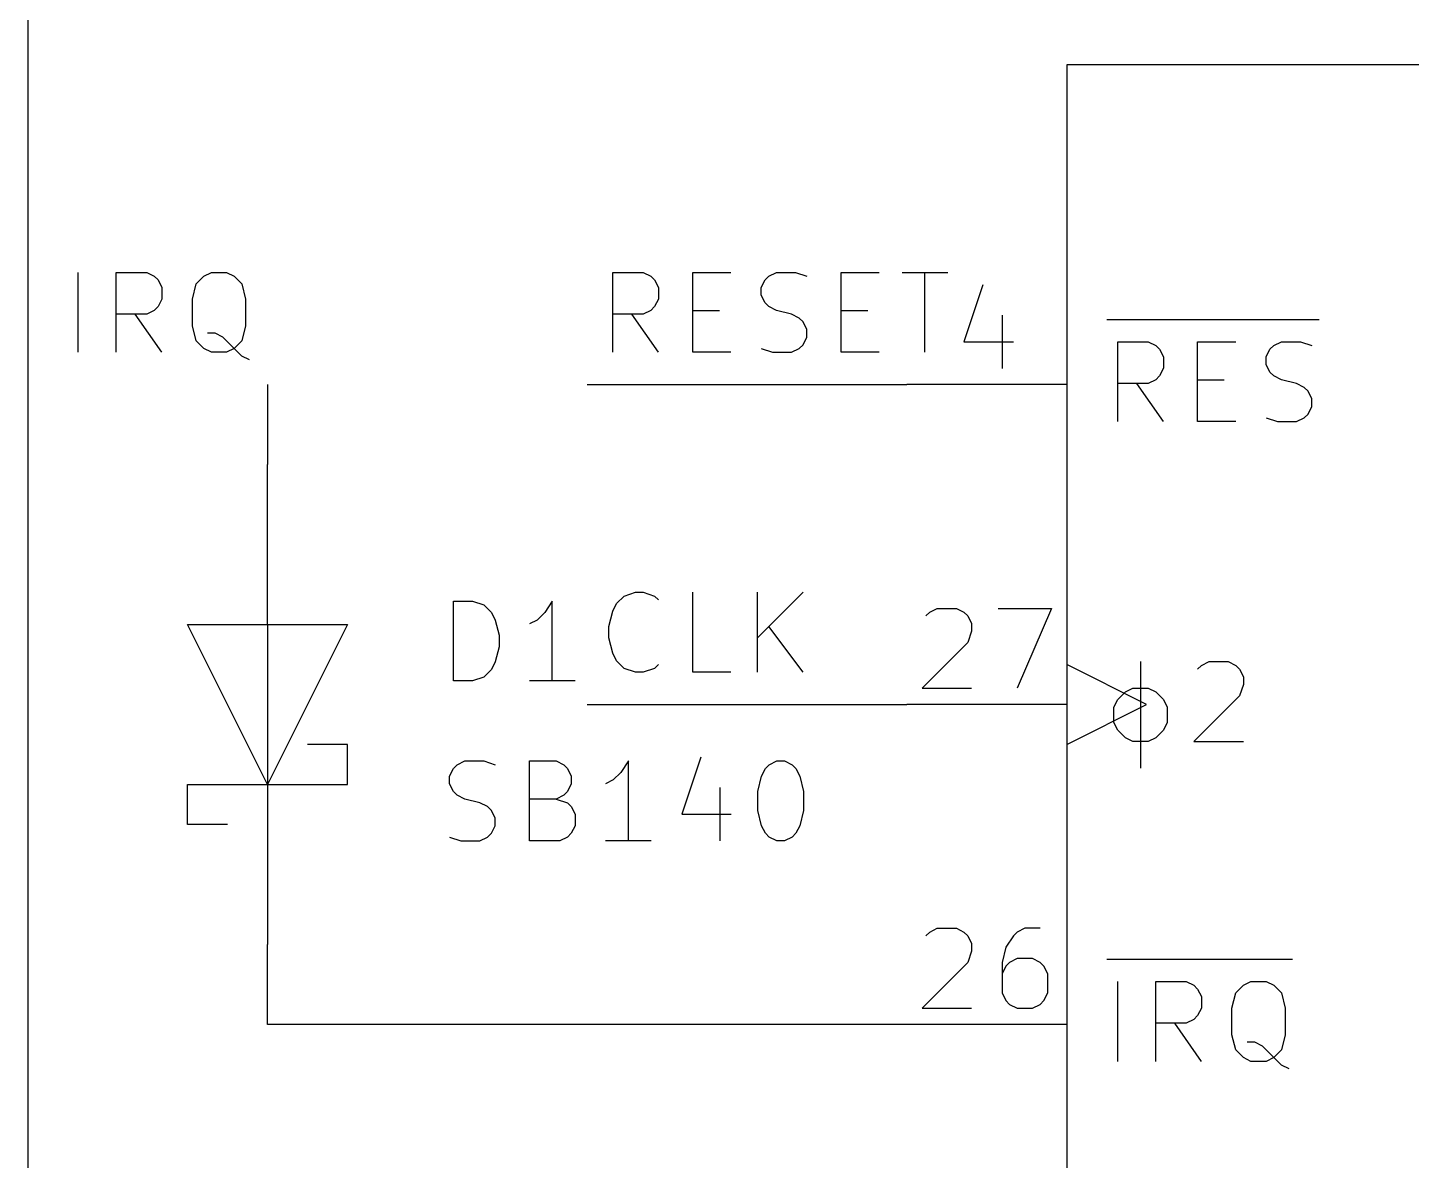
# Model space of a CAD drawing. Header units: millimetres. Extents: x 10 to 287, y -200 to -10.
# Drawn here: x 95.25 to 117.24, y -135.51 to -117.52 of the extents above; entities that cross this region are included whole.
import ezdxf

# ---------------------------------------------------------------- set-up
doc = ezdxf.new("R2010")
doc.units = ezdxf.units.MM
for name, color, linetype in [('BLUE', 174, 'CONTINUOUS'), ('GREENSIXTYFIVE', 129, 'CONTINUOUS'), ('LIGHTGREEN', 92, 'CONTINUOUS'), ('LIGHTRED', 12, 'CONTINUOUS'), ('RED', 14, 'CONTINUOUS'), ('REDSIX', 19, 'CONTINUOUS'), ('WHITE', 250, 'CONTINUOUS')]:
    doc.layers.add(name, color=color, linetype=linetype)

msp = doc.modelspace()

# ---------------------------------------------------------------- linework, layer by layer
at = {"layer": 'BLUE', "linetype": 'CONTINUOUS'}
msp.add_line((95.25, -111.76), (95.25, -146.05), dxfattribs=at)
at = {"layer": 'GREENSIXTYFIVE', "linetype": 'CONTINUOUS'}
for p, q in [((112.395, -122.155), (115.7695, -122.155)), ((112.395, -122.155), (115.7695, -122.155)), ((112.5703, -123.7775), (112.5703, -122.5075)), ((112.5703, -122.5075), (113.0541, -122.5075)), ((112.5703, -123.7775), (112.5703, -122.5075)), ((112.5703, -122.5075), (113.0541, -122.5075)), ((113.0541, -122.5075), (113.1751, -122.568)), ((113.0541, -122.5075), (113.1751, -122.568)), ((113.1751, -122.568), (113.2356, -122.6285)), ((113.1751, -122.568), (113.2356, -122.6285)), ((113.2356, -122.6285), (113.296, -122.7494)), ((113.2356, -122.6285), (113.296, -122.7494)), ((113.8403, -123.7775), (113.8403, -122.5075)), ((113.8403, -122.5075), (114.4451, -122.5075)), ((113.8403, -123.7775), (113.8403, -122.5075)), ((113.8403, -122.5075), (114.4451, -122.5075)), ((114.9289, -122.7494), (114.9893, -122.6285)), ((114.9289, -122.7494), (114.9893, -122.6285)), ((114.9893, -122.6285), (115.0498, -122.568)), ((114.9893, -122.6285), (115.0498, -122.568)), ((115.0498, -122.568), (115.1708, -122.5075)), ((115.0498, -122.568), (115.1708, -122.5075)), ((115.1708, -122.5075), (115.4731, -122.5075)), ((115.1708, -122.5075), (115.4731, -122.5075)), ((115.4731, -122.5075), (115.6546, -122.568)), ((115.4731, -122.5075), (115.6546, -122.568)), ((113.296, -122.7494), (113.296, -122.9309)), ((113.296, -122.7494), (113.296, -122.9309)), ((114.9289, -122.8704), (114.9289, -122.7494)), ((114.9289, -122.8704), (114.9289, -122.7494)), ((114.9893, -122.9913), (114.9289, -122.8704)), ((114.9893, -122.9913), (114.9289, -122.8704)), ((113.1751, -123.1123), (113.0541, -123.1728)), ((113.1751, -123.1123), (113.0541, -123.1728)), ((113.2356, -123.0518), (113.1751, -123.1123)), ((113.2356, -123.0518), (113.1751, -123.1123)), ((113.296, -122.9309), (113.2356, -123.0518)), ((113.296, -122.9309), (113.2356, -123.0518)), ((113.8403, -123.1123), (114.2637, -123.1123)), ((113.8403, -123.1123), (114.2637, -123.1123)), ((115.0498, -123.0518), (114.9893, -122.9913)), ((115.0498, -123.0518), (114.9893, -122.9913)), ((115.1708, -123.1123), (115.0498, -123.0518)), ((115.1708, -123.1123), (115.0498, -123.0518)), ((115.4127, -123.1728), (115.1708, -123.1123)), ((115.4127, -123.1728), (115.1708, -123.1123)), ((113.0541, -123.1728), (112.5703, -123.1728)), ((113.0541, -123.1728), (112.5703, -123.1728)), ((113.296, -123.7775), (112.8727, -123.1728)), ((113.296, -123.7775), (112.8727, -123.1728)), ((115.5336, -123.2332), (115.4127, -123.1728)), ((115.5336, -123.2332), (115.4127, -123.1728)), ((115.5941, -123.2937), (115.5336, -123.2332)), ((115.5941, -123.2937), (115.5336, -123.2332)), ((115.6546, -123.4147), (115.5941, -123.2937)), ((115.6546, -123.4147), (115.5941, -123.2937)), ((115.5941, -123.6566), (115.6546, -123.5356)), ((115.5941, -123.6566), (115.6546, -123.5356)), ((115.6546, -123.5356), (115.6546, -123.4147)), ((115.6546, -123.5356), (115.6546, -123.4147)), ((114.4451, -123.7775), (113.8403, -123.7775)), ((114.4451, -123.7775), (113.8403, -123.7775)), ((114.9289, -123.7171), (115.1103, -123.7775)), ((114.9289, -123.7171), (115.1103, -123.7775)), ((115.1103, -123.7775), (115.4127, -123.7775)), ((115.1103, -123.7775), (115.4127, -123.7775)), ((115.4127, -123.7775), (115.5336, -123.7171)), ((115.4127, -123.7775), (115.5336, -123.7171)), ((115.5336, -123.7171), (115.5941, -123.6566)), ((115.5336, -123.7171), (115.5941, -123.6566)), ((102.0135, -127.8965), (102.0135, -126.6265)), ((102.0135, -126.6265), (102.3159, -126.6265)), ((102.0135, -127.8965), (102.0135, -126.6265)), ((102.0135, -126.6265), (102.3159, -126.6265)), ((102.3159, -126.6265), (102.4973, -126.687)), ((102.3159, -126.6265), (102.4973, -126.687)), ((103.5859, -126.6265), (103.465, -126.808)), ((103.5859, -126.6265), (103.465, -126.808)), ((103.5859, -127.8965), (103.5859, -126.6265)), ((103.5859, -127.8965), (103.5859, -126.6265)), ((102.4973, -126.687), (102.6183, -126.808)), ((102.4973, -126.687), (102.6183, -126.808)), ((102.6183, -126.808), (102.6788, -126.9289)), ((102.6183, -126.808), (102.6788, -126.9289)), ((103.465, -126.808), (103.344, -126.9289)), ((103.465, -126.808), (103.344, -126.9289)), ((102.6788, -126.9289), (102.7392, -127.1708)), ((102.6788, -126.9289), (102.7392, -127.1708)), ((103.344, -126.9289), (103.2231, -126.9894)), ((103.344, -126.9289), (103.2231, -126.9894)), ((102.7392, -127.1708), (102.7392, -127.3522)), ((102.7392, -127.1708), (102.7392, -127.3522)), ((102.7392, -127.3522), (102.6788, -127.5941)), ((102.7392, -127.3522), (102.6788, -127.5941)), ((102.6183, -127.7151), (102.4973, -127.8361)), ((102.6183, -127.7151), (102.4973, -127.8361)), ((102.6788, -127.5941), (102.6183, -127.7151)), ((102.6788, -127.5941), (102.6183, -127.7151)), ((112.9332, -127.5875), (112.9332, -129.2809)), ((112.9332, -127.5875), (112.9332, -129.2809)), ((113.8404, -127.7085), (113.9008, -127.648)), ((113.8404, -127.7085), (113.9008, -127.648)), ((113.9008, -127.648), (114.0218, -127.5875)), ((113.9008, -127.648), (114.0218, -127.5875)), ((114.0218, -127.5875), (114.3242, -127.5875)), ((114.0218, -127.5875), (114.3242, -127.5875)), ((114.3242, -127.5875), (114.4451, -127.648)), ((114.3242, -127.5875), (114.4451, -127.648)), ((114.4451, -127.648), (114.5056, -127.7085)), ((114.4451, -127.648), (114.5056, -127.7085)), ((114.5056, -127.7085), (114.5661, -127.8294)), ((114.5056, -127.7085), (114.5661, -127.8294)), ((102.3159, -127.8965), (102.0135, -127.8965)), ((102.3159, -127.8965), (102.0135, -127.8965)), ((102.4973, -127.8361), (102.3159, -127.8965)), ((102.4973, -127.8361), (102.3159, -127.8965)), ((103.9488, -127.8965), (103.2231, -127.8965)), ((103.9488, -127.8965), (103.2231, -127.8965)), ((114.5661, -127.9504), (114.5056, -128.1318)), ((114.5661, -127.9504), (114.5056, -128.1318)), ((114.5661, -127.8294), (114.5661, -127.9504)), ((114.5661, -127.8294), (114.5661, -127.9504)), ((112.5703, -128.1923), (112.6913, -128.0713)), ((112.5703, -128.1923), (112.6913, -128.0713)), ((112.6913, -128.0713), (112.8122, -128.0109)), ((112.6913, -128.0713), (112.8122, -128.0109)), ((112.8122, -128.0109), (113.0541, -128.0109)), ((112.8122, -128.0109), (113.0541, -128.0109)), ((113.0541, -128.0109), (113.1751, -128.0713)), ((113.0541, -128.0109), (113.1751, -128.0713)), ((113.1751, -128.0713), (113.296, -128.1923)), ((113.1751, -128.0713), (113.296, -128.1923)), ((114.5056, -128.1318), (113.7799, -128.8575)), ((114.5056, -128.1318), (113.7799, -128.8575)), ((112.5099, -128.3132), (112.5703, -128.1923)), ((112.5099, -128.3132), (112.5703, -128.1923)), ((112.5099, -128.5551), (112.5099, -128.3132)), ((112.5099, -128.5551), (112.5099, -128.3132)), ((113.296, -128.1923), (113.3565, -128.3132)), ((113.296, -128.1923), (113.3565, -128.3132)), ((113.3565, -128.3132), (113.3565, -128.5551)), ((113.3565, -128.3132), (113.3565, -128.5551)), ((112.5703, -128.6761), (112.5099, -128.5551)), ((112.5703, -128.6761), (112.5099, -128.5551)), ((113.3565, -128.5551), (113.296, -128.6761)), ((113.3565, -128.5551), (113.296, -128.6761)), ((112.6913, -128.7971), (112.5703, -128.6761)), ((112.6913, -128.7971), (112.5703, -128.6761)), ((112.8122, -128.8575), (112.6913, -128.7971)), ((112.8122, -128.8575), (112.6913, -128.7971)), ((113.1751, -128.7971), (113.0541, -128.8575)), ((113.1751, -128.7971), (113.0541, -128.8575)), ((113.296, -128.6761), (113.1751, -128.7971)), ((113.296, -128.6761), (113.1751, -128.7971)), ((113.0541, -128.8575), (112.8122, -128.8575)), ((113.0541, -128.8575), (112.8122, -128.8575)), ((113.7799, -128.8575), (114.5661, -128.8575)), ((113.7799, -128.8575), (114.5661, -128.8575)), ((102.0135, -129.2875), (102.074, -129.227)), ((102.0135, -129.2875), (102.074, -129.227)), ((102.074, -129.227), (102.195, -129.1665)), ((102.074, -129.227), (102.195, -129.1665)), ((102.195, -129.1665), (102.4973, -129.1665)), ((102.195, -129.1665), (102.4973, -129.1665)), ((102.4973, -129.1665), (102.6788, -129.227)), ((102.4973, -129.1665), (102.6788, -129.227)), ((103.223, -130.4365), (103.223, -129.1665)), ((103.223, -129.1665), (103.6464, -129.1665)), ((103.223, -130.4365), (103.223, -129.1665)), ((103.223, -129.1665), (103.6464, -129.1665)), ((103.6464, -129.1665), (103.7673, -129.227)), ((103.6464, -129.1665), (103.7673, -129.227)), ((103.7673, -129.227), (103.8278, -129.2875)), ((103.7673, -129.227), (103.8278, -129.2875)), ((104.7954, -129.1665), (104.6745, -129.348)), ((104.7954, -129.1665), (104.6745, -129.348)), ((104.7954, -130.4365), (104.7954, -129.1665)), ((104.7954, -130.4365), (104.7954, -129.1665)), ((105.9444, -129.1061), (105.6421, -130.0132)), ((105.9444, -129.1061), (105.6421, -130.0132)), ((106.9725, -129.2875), (107.033, -129.227)), ((106.9725, -129.2875), (107.033, -129.227)), ((107.033, -129.227), (107.1539, -129.1665)), ((107.033, -129.227), (107.1539, -129.1665)), ((107.1539, -129.1665), (107.2749, -129.1665)), ((107.1539, -129.1665), (107.2749, -129.1665)), ((107.2749, -129.1665), (107.3958, -129.227)), ((107.2749, -129.1665), (107.3958, -129.227)), ((107.3958, -129.227), (107.4563, -129.2875)), ((107.3958, -129.227), (107.4563, -129.2875)), ((101.9531, -129.4084), (102.0135, -129.2875)), ((101.9531, -129.4084), (102.0135, -129.2875)), ((101.9531, -129.5294), (101.9531, -129.4084)), ((101.9531, -129.5294), (101.9531, -129.4084)), ((103.8278, -129.2875), (103.8883, -129.4084)), ((103.8278, -129.2875), (103.8883, -129.4084)), ((103.8883, -129.4084), (103.8883, -129.5294)), ((103.8883, -129.4084), (103.8883, -129.5294)), ((104.5535, -129.4689), (104.4326, -129.5294)), ((104.5535, -129.4689), (104.4326, -129.5294)), ((104.6745, -129.348), (104.5535, -129.4689)), ((104.6745, -129.348), (104.5535, -129.4689)), ((106.8516, -129.6503), (106.912, -129.4084)), ((106.8516, -129.6503), (106.912, -129.4084)), ((106.912, -129.4084), (106.9725, -129.2875)), ((106.912, -129.4084), (106.9725, -129.2875)), ((107.4563, -129.2875), (107.5168, -129.4084)), ((107.4563, -129.2875), (107.5168, -129.4084)), ((107.5168, -129.4084), (107.5773, -129.6503)), ((107.5168, -129.4084), (107.5773, -129.6503)), ((102.0135, -129.6503), (101.9531, -129.5294)), ((102.0135, -129.6503), (101.9531, -129.5294)), ((102.074, -129.7108), (102.0135, -129.6503)), ((102.074, -129.7108), (102.0135, -129.6503)), ((102.195, -129.7713), (102.074, -129.7108)), ((102.195, -129.7713), (102.074, -129.7108)), ((103.7673, -129.7108), (103.6464, -129.7713)), ((103.7673, -129.7108), (103.6464, -129.7713)), ((103.8278, -129.6503), (103.7673, -129.7108)), ((103.8278, -129.6503), (103.7673, -129.7108)), ((103.8883, -129.5294), (103.8278, -129.6503)), ((103.8883, -129.5294), (103.8278, -129.6503)), ((106.2468, -129.5899), (106.2468, -130.4365)), ((106.2468, -129.5899), (106.2468, -130.4365)), ((106.8516, -129.9527), (106.8516, -129.6503)), ((106.8516, -129.9527), (106.8516, -129.6503)), ((107.5773, -129.6503), (107.5773, -129.9527)), ((107.5773, -129.6503), (107.5773, -129.9527)), ((102.4369, -129.8318), (102.195, -129.7713)), ((102.4369, -129.8318), (102.195, -129.7713)), ((102.5578, -129.8922), (102.4369, -129.8318)), ((102.5578, -129.8922), (102.4369, -129.8318)), ((102.6183, -129.9527), (102.5578, -129.8922)), ((102.6183, -129.9527), (102.5578, -129.8922)), ((103.6464, -129.7713), (103.223, -129.7713)), ((103.6464, -129.7713), (103.223, -129.7713)), ((103.6464, -129.7713), (103.8278, -129.8318)), ((103.6464, -129.7713), (103.8278, -129.8318)), ((103.8278, -129.8318), (103.8883, -129.8922)), ((103.8278, -129.8318), (103.8883, -129.8922)), ((103.8883, -129.8922), (103.9487, -130.0132)), ((103.8883, -129.8922), (103.9487, -130.0132)), ((102.6788, -130.0737), (102.6183, -129.9527)), ((102.6788, -130.0737), (102.6183, -129.9527)), ((102.6788, -130.1946), (102.6788, -130.0737)), ((102.6788, -130.1946), (102.6788, -130.0737)), ((103.9487, -130.0132), (103.9487, -130.1946)), ((103.9487, -130.0132), (103.9487, -130.1946)), ((105.6421, -130.0132), (106.4282, -130.0132)), ((105.6421, -130.0132), (106.4282, -130.0132)), ((106.912, -130.1946), (106.8516, -129.9527)), ((106.912, -130.1946), (106.8516, -129.9527)), ((107.5773, -129.9527), (107.5168, -130.1946)), ((107.5773, -129.9527), (107.5168, -130.1946)), ((102.5578, -130.3761), (102.6183, -130.3156)), ((102.5578, -130.3761), (102.6183, -130.3156)), ((102.6183, -130.3156), (102.6788, -130.1946)), ((102.6183, -130.3156), (102.6788, -130.1946)), ((103.8883, -130.3156), (103.8278, -130.3761)), ((103.8883, -130.3156), (103.8278, -130.3761)), ((103.9487, -130.1946), (103.8883, -130.3156)), ((103.9487, -130.1946), (103.8883, -130.3156)), ((106.9725, -130.3156), (106.912, -130.1946)), ((106.9725, -130.3156), (106.912, -130.1946)), ((107.033, -130.3761), (106.9725, -130.3156)), ((107.033, -130.3761), (106.9725, -130.3156)), ((107.4563, -130.3156), (107.3958, -130.3761)), ((107.4563, -130.3156), (107.3958, -130.3761)), ((107.5168, -130.1946), (107.4563, -130.3156)), ((107.5168, -130.1946), (107.4563, -130.3156)), ((101.9531, -130.3761), (102.1345, -130.4365)), ((101.9531, -130.3761), (102.1345, -130.4365)), ((102.1345, -130.4365), (102.4369, -130.4365)), ((102.1345, -130.4365), (102.4369, -130.4365)), ((102.4369, -130.4365), (102.5578, -130.3761)), ((102.4369, -130.4365), (102.5578, -130.3761)), ((103.7068, -130.4365), (103.223, -130.4365)), ((103.7068, -130.4365), (103.223, -130.4365)), ((103.8278, -130.3761), (103.7068, -130.4365)), ((103.8278, -130.3761), (103.7068, -130.4365)), ((105.1583, -130.4365), (104.4326, -130.4365)), ((105.1583, -130.4365), (104.4326, -130.4365)), ((107.1539, -130.4365), (107.033, -130.3761)), ((107.1539, -130.4365), (107.033, -130.3761)), ((107.2749, -130.4365), (107.1539, -130.4365)), ((107.2749, -130.4365), (107.1539, -130.4365)), ((107.3958, -130.3761), (107.2749, -130.4365)), ((107.3958, -130.3761), (107.2749, -130.4365)), ((112.395, -132.315), (115.3463, -132.315)), ((112.395, -132.315), (115.3463, -132.315)), ((112.5703, -133.9375), (112.5703, -132.6675)), ((112.5703, -133.9375), (112.5703, -132.6675)), ((113.1751, -133.9375), (113.1751, -132.6675)), ((113.1751, -132.6675), (113.6589, -132.6675)), ((113.1751, -133.9375), (113.1751, -132.6675)), ((113.1751, -132.6675), (113.6589, -132.6675)), ((113.6589, -132.6675), (113.7799, -132.728)), ((113.6589, -132.6675), (113.7799, -132.728)), ((113.7799, -132.728), (113.8404, -132.7885)), ((113.7799, -132.728), (113.8404, -132.7885)), ((113.8404, -132.7885), (113.9008, -132.9094)), ((113.8404, -132.7885), (113.9008, -132.9094)), ((114.4451, -132.849), (114.5661, -132.728)), ((114.4451, -132.849), (114.5661, -132.728)), ((114.5661, -132.728), (114.687, -132.6675)), ((114.5661, -132.728), (114.687, -132.6675)), ((114.687, -132.6675), (114.9289, -132.6675)), ((114.687, -132.6675), (114.9289, -132.6675)), ((114.9289, -132.6675), (115.0499, -132.728)), ((114.9289, -132.6675), (115.0499, -132.728)), ((115.0499, -132.728), (115.1708, -132.849)), ((115.0499, -132.728), (115.1708, -132.849)), ((113.9008, -132.9094), (113.9008, -133.0909)), ((113.9008, -132.9094), (113.9008, -133.0909)), ((114.3847, -133.0909), (114.4451, -132.849)), ((114.3847, -133.0909), (114.4451, -132.849)), ((115.1708, -132.849), (115.2313, -133.0909)), ((115.1708, -132.849), (115.2313, -133.0909)), ((113.8404, -133.2118), (113.7799, -133.2723)), ((113.8404, -133.2118), (113.7799, -133.2723)), ((113.9008, -133.0909), (113.8404, -133.2118)), ((113.9008, -133.0909), (113.8404, -133.2118)), ((114.3847, -133.5142), (114.3847, -133.0909)), ((114.3847, -133.5142), (114.3847, -133.0909)), ((115.2313, -133.0909), (115.2313, -133.5142)), ((115.2313, -133.0909), (115.2313, -133.5142)), ((113.6589, -133.3328), (113.1751, -133.3328)), ((113.6589, -133.3328), (113.1751, -133.3328)), ((113.9008, -133.9375), (113.4775, -133.3328)), ((113.9008, -133.9375), (113.4775, -133.3328)), ((113.7799, -133.2723), (113.6589, -133.3328)), ((113.7799, -133.2723), (113.6589, -133.3328)), ((114.4451, -133.7561), (114.3847, -133.5142)), ((114.4451, -133.7561), (114.3847, -133.5142)), ((114.7475, -133.6351), (114.6266, -133.6351)), ((114.7475, -133.6351), (114.6266, -133.6351)), ((114.8685, -133.6956), (114.7475, -133.6351)), ((114.8685, -133.6956), (114.7475, -133.6351)), ((115.2313, -133.5142), (115.1708, -133.7561)), ((115.2313, -133.5142), (115.1708, -133.7561)), ((114.5661, -133.8771), (114.4451, -133.7561)), ((114.5661, -133.8771), (114.4451, -133.7561)), ((114.687, -133.9375), (114.5661, -133.8771)), ((114.687, -133.9375), (114.5661, -133.8771)), ((115.0499, -133.8771), (114.8685, -133.6956)), ((115.0499, -133.8771), (114.8685, -133.6956)), ((115.0499, -133.8771), (114.9289, -133.9375)), ((115.0499, -133.8771), (114.9289, -133.9375)), ((115.1708, -133.7561), (115.0499, -133.8771)), ((115.1708, -133.7561), (115.0499, -133.8771)), ((115.1708, -133.998), (115.0499, -133.8771)), ((115.1708, -133.998), (115.0499, -133.8771)), ((114.9289, -133.9375), (114.687, -133.9375)), ((114.9289, -133.9375), (114.687, -133.9375)), ((115.2918, -134.0585), (115.1708, -133.998)), ((115.2918, -134.0585), (115.1708, -133.998))]:
    msp.add_line(p, q, dxfattribs=at)
at = {"layer": 'LIGHTGREEN', "linetype": 'CONTINUOUS'}
for p, q in [((99.06, -123.19), (99.06, -124.46)), ((104.14, -123.19), (109.22, -123.19)), ((104.14, -128.27), (109.22, -128.27)), ((99.06, -133.35), (99.06, -132.08)), ((109.22, -133.35), (99.06, -133.35))]:
    msp.add_line(p, q, dxfattribs=at)
at = {"layer": 'LIGHTRED', "linetype": 'CONTINUOUS'}
for p, q in [((110.4295, -121.6025), (110.1272, -122.5096)), ((110.4295, -121.6025), (110.1272, -122.5096)), ((110.7319, -122.0863), (110.7319, -122.9329)), ((110.7319, -122.0863), (110.7319, -122.9329)), ((110.1272, -122.5096), (110.9133, -122.5096)), ((110.1272, -122.5096), (110.9133, -122.5096)), ((109.5224, -126.8639), (109.5828, -126.8034)), ((109.5224, -126.8639), (109.5828, -126.8034)), ((109.5828, -126.8034), (109.7038, -126.7429)), ((109.5828, -126.8034), (109.7038, -126.7429)), ((109.7038, -126.7429), (110.0062, -126.7429)), ((109.7038, -126.7429), (110.0062, -126.7429)), ((110.0062, -126.7429), (110.1271, -126.8034)), ((110.0062, -126.7429), (110.1271, -126.8034)), ((110.1271, -126.8034), (110.1876, -126.8639)), ((110.1271, -126.8034), (110.1876, -126.8639)), ((110.6714, -126.7429), (111.518, -126.7429)), ((110.6714, -126.7429), (111.518, -126.7429)), ((111.518, -126.7429), (110.9738, -128.0129)), ((111.518, -126.7429), (110.9738, -128.0129)), ((110.1876, -126.8639), (110.2481, -126.9848)), ((110.1876, -126.8639), (110.2481, -126.9848)), ((110.2481, -126.9848), (110.2481, -127.1058)), ((110.2481, -126.9848), (110.2481, -127.1058)), ((110.1876, -127.2872), (109.4619, -128.0129)), ((110.1876, -127.2872), (109.4619, -128.0129)), ((110.2481, -127.1058), (110.1876, -127.2872)), ((110.2481, -127.1058), (110.1876, -127.2872)), ((109.4619, -128.0129), (110.2481, -128.0129)), ((109.4619, -128.0129), (110.2481, -128.0129)), ((109.5224, -131.9439), (109.5828, -131.8834)), ((109.5224, -131.9439), (109.5828, -131.8834)), ((109.5828, -131.8834), (109.7038, -131.8229)), ((109.5828, -131.8834), (109.7038, -131.8229)), ((109.7038, -131.8229), (110.0062, -131.8229)), ((109.7038, -131.8229), (110.0062, -131.8229)), ((110.0062, -131.8229), (110.1271, -131.8834)), ((110.0062, -131.8229), (110.1271, -131.8834)), ((110.1271, -131.8834), (110.1876, -131.9439)), ((110.1271, -131.8834), (110.1876, -131.9439)), ((110.9738, -131.8834), (110.9133, -131.9439)), ((110.9738, -131.8834), (110.9133, -131.9439)), ((111.0947, -131.8229), (110.9738, -131.8834)), ((111.0947, -131.8229), (110.9738, -131.8834)), ((111.3366, -131.8229), (111.0947, -131.8229)), ((111.3366, -131.8229), (111.0947, -131.8229)), ((110.1876, -131.9439), (110.2481, -132.0648)), ((110.1876, -131.9439), (110.2481, -132.0648)), ((110.2481, -132.0648), (110.2481, -132.1858)), ((110.2481, -132.0648), (110.2481, -132.1858)), ((110.7923, -132.1253), (110.7319, -132.3672)), ((110.7923, -132.1253), (110.7319, -132.3672)), ((110.9133, -131.9439), (110.7923, -132.1253)), ((110.9133, -131.9439), (110.7923, -132.1253)), ((110.2481, -132.1858), (110.1876, -132.3672)), ((110.2481, -132.1858), (110.1876, -132.3672)), ((110.9738, -132.3067), (110.8528, -132.3672)), ((110.9738, -132.3067), (110.8528, -132.3672)), ((111.2157, -132.3067), (110.9738, -132.3067)), ((111.2157, -132.3067), (110.9738, -132.3067)), ((111.3366, -132.3672), (111.2157, -132.3067)), ((111.3366, -132.3672), (111.2157, -132.3067)), ((110.1876, -132.3672), (109.4619, -133.0929)), ((110.1876, -132.3672), (109.4619, -133.0929)), ((110.7319, -132.3672), (110.7319, -132.851)), ((110.7319, -132.3672), (110.7319, -132.851)), ((110.7923, -132.4277), (110.7319, -132.5486)), ((110.7923, -132.4277), (110.7319, -132.5486)), ((110.8528, -132.3672), (110.7923, -132.4277)), ((110.8528, -132.3672), (110.7923, -132.4277)), ((111.3971, -132.4277), (111.3366, -132.3672)), ((111.3971, -132.4277), (111.3366, -132.3672)), ((111.4576, -132.5486), (111.3971, -132.4277)), ((111.4576, -132.5486), (111.3971, -132.4277)), ((111.4576, -132.851), (111.4576, -132.5486)), ((111.4576, -132.851), (111.4576, -132.5486)), ((110.7319, -132.851), (110.7923, -132.972)), ((110.7319, -132.851), (110.7923, -132.972)), ((110.7923, -132.972), (110.8528, -133.0325)), ((110.7923, -132.972), (110.8528, -133.0325)), ((111.3366, -133.0325), (111.3971, -132.972)), ((111.3366, -133.0325), (111.3971, -132.972)), ((111.3971, -132.972), (111.4576, -132.851)), ((111.3971, -132.972), (111.4576, -132.851)), ((109.4619, -133.0929), (110.2481, -133.0929)), ((109.4619, -133.0929), (110.2481, -133.0929)), ((110.8528, -133.0325), (110.9738, -133.0929)), ((110.8528, -133.0325), (110.9738, -133.0929)), ((110.9738, -133.0929), (111.2157, -133.0929)), ((110.9738, -133.0929), (111.2157, -133.0929)), ((111.2157, -133.0929), (111.3366, -133.0325)), ((111.2157, -133.0929), (111.3366, -133.0325))]:
    msp.add_line(p, q, dxfattribs=at)
at = {"layer": 'RED', "linetype": 'CONTINUOUS'}
for p, q in [((111.76, -118.11), (111.76, -184.15)), ((127, -118.11), (111.76, -118.11)), ((111.76, -123.19), (109.22, -123.19)), ((111.76, -123.19), (109.22, -123.19)), ((99.06, -127), (99.06, -124.46)), ((99.06, -127), (99.06, -124.46)), ((97.79, -127), (100.33, -127)), ((99.06, -129.54), (97.79, -127)), ((100.33, -127), (99.06, -129.54)), ((99.06, -127), (99.06, -129.54)), ((113.03, -128.27), (111.76, -127.635)), ((113.03, -128.27), (111.76, -127.635)), ((111.76, -128.27), (109.22, -128.27)), ((111.76, -128.27), (109.22, -128.27)), ((111.76, -128.905), (113.03, -128.27)), ((111.76, -128.905), (113.03, -128.27)), ((100.33, -128.905), (99.695, -128.905)), ((100.33, -129.54), (100.33, -128.905)), ((97.79, -130.175), (97.79, -129.54)), ((97.79, -129.54), (100.33, -129.54)), ((99.06, -129.54), (99.06, -132.08)), ((99.06, -129.54), (99.06, -132.08)), ((98.425, -130.175), (97.79, -130.175)), ((111.76, -133.35), (109.22, -133.35)), ((111.76, -133.35), (109.22, -133.35))]:
    msp.add_line(p, q, dxfattribs=at)
at = {"layer": 'REDSIX', "linetype": 'CONTINUOUS'}
for p, q in [((96.0526, -122.6769), (96.0526, -121.4069)), ((96.6574, -122.6769), (96.6574, -121.4069)), ((96.6574, -121.4069), (97.1412, -121.4069)), ((97.1412, -121.4069), (97.2622, -121.4674)), ((97.2622, -121.4674), (97.3227, -121.5279)), ((97.3227, -121.5279), (97.3831, -121.6488)), ((97.9274, -121.5884), (98.0484, -121.4674)), ((98.0484, -121.4674), (98.1693, -121.4069)), ((98.1693, -121.4069), (98.4112, -121.4069)), ((98.4112, -121.4069), (98.5322, -121.4674)), ((98.5322, -121.4674), (98.6531, -121.5884)), ((104.5467, -122.6769), (104.5467, -121.4069)), ((104.5467, -121.4069), (105.0305, -121.4069)), ((105.0305, -121.4069), (105.1515, -121.4674)), ((105.1515, -121.4674), (105.212, -121.5279)), ((105.212, -121.5279), (105.2724, -121.6488)), ((105.8167, -122.6769), (105.8167, -121.4069)), ((105.8167, -121.4069), (106.4215, -121.4069)), ((106.9053, -121.6488), (106.9657, -121.5279)), ((106.9657, -121.5279), (107.0262, -121.4674)), ((107.0262, -121.4674), (107.1472, -121.4069)), ((107.1472, -121.4069), (107.4495, -121.4069)), ((107.4495, -121.4069), (107.631, -121.4674)), ((108.1752, -122.6769), (108.1752, -121.4069)), ((108.1752, -121.4069), (108.78, -121.4069)), ((109.1428, -121.4069), (109.8685, -121.4069)), ((109.5057, -122.6769), (109.5057, -121.4069)), ((97.3831, -121.6488), (97.3831, -121.8303)), ((97.867, -121.8303), (97.9274, -121.5884)), ((98.6531, -121.5884), (98.7136, -121.8303)), ((105.2724, -121.6488), (105.2724, -121.8303)), ((106.9053, -121.7698), (106.9053, -121.6488)), ((106.9657, -121.8907), (106.9053, -121.7698)), ((97.2622, -122.0117), (97.1412, -122.0722)), ((97.3227, -121.9512), (97.2622, -122.0117)), ((97.3831, -121.8303), (97.3227, -121.9512)), ((97.867, -122.2536), (97.867, -121.8303)), ((98.7136, -121.8303), (98.7136, -122.2536)), ((105.1515, -122.0117), (105.0305, -122.0722)), ((105.212, -121.9512), (105.1515, -122.0117)), ((105.2724, -121.8303), (105.212, -121.9512)), ((105.8167, -122.0117), (106.2401, -122.0117)), ((107.0262, -121.9512), (106.9657, -121.8907)), ((107.1472, -122.0117), (107.0262, -121.9512)), ((107.3891, -122.0722), (107.1472, -122.0117)), ((108.1752, -122.0117), (108.5986, -122.0117)), ((97.1412, -122.0722), (96.6574, -122.0722)), ((97.3831, -122.6769), (96.9598, -122.0722)), ((105.0305, -122.0722), (104.5467, -122.0722)), ((105.2724, -122.6769), (104.8491, -122.0722)), ((107.51, -122.1326), (107.3891, -122.0722)), ((107.5705, -122.1931), (107.51, -122.1326)), ((107.631, -122.3141), (107.5705, -122.1931)), ((97.9274, -122.4955), (97.867, -122.2536)), ((98.2298, -122.3745), (98.1089, -122.3745)), ((98.3508, -122.435), (98.2298, -122.3745)), ((98.5322, -122.6165), (98.3508, -122.435)), ((98.7136, -122.2536), (98.6531, -122.4955)), ((107.5705, -122.556), (107.631, -122.435)), ((107.631, -122.435), (107.631, -122.3141)), ((98.0484, -122.6165), (97.9274, -122.4955)), ((98.1693, -122.6769), (98.0484, -122.6165)), ((98.4112, -122.6769), (98.1693, -122.6769)), ((98.5322, -122.6165), (98.4112, -122.6769)), ((98.6531, -122.4955), (98.5322, -122.6165)), ((98.6531, -122.7374), (98.5322, -122.6165)), ((106.4215, -122.6769), (105.8167, -122.6769)), ((106.9053, -122.6165), (107.0867, -122.6769)), ((107.0867, -122.6769), (107.3891, -122.6769)), ((107.3891, -122.6769), (107.51, -122.6165)), ((107.51, -122.6165), (107.5705, -122.556)), ((108.78, -122.6769), (108.1752, -122.6769)), ((98.7741, -122.7979), (98.6531, -122.7374)), ((104.6072, -126.6684), (104.7282, -126.5474)), ((104.7282, -126.5474), (104.9096, -126.4869)), ((104.9096, -126.4869), (105.0305, -126.4869)), ((105.0305, -126.4869), (105.212, -126.5474)), ((105.212, -126.5474), (105.2724, -126.6079)), ((105.8167, -127.7569), (105.8167, -126.4869)), ((106.8448, -127.7569), (106.8448, -126.4869)), ((107.5705, -126.4869), (106.8448, -127.2126)), ((104.4863, -127.0312), (104.5467, -126.7893)), ((104.5467, -126.7893), (104.6072, -126.6684)), ((104.4863, -127.2126), (104.4863, -127.0312)), ((107.5705, -127.7569), (107.0263, -127.0312)), ((104.5467, -127.4545), (104.4863, -127.2126)), ((104.6072, -127.5755), (104.5467, -127.4545)), ((104.7282, -127.6965), (104.6072, -127.5755)), ((104.9096, -127.7569), (104.7282, -127.6965)), ((105.212, -127.6965), (105.0305, -127.7569)), ((105.2724, -127.636), (105.212, -127.6965)), ((105.0305, -127.7569), (104.9096, -127.7569)), ((106.4215, -127.7569), (105.8167, -127.7569))]:
    msp.add_line(p, q, dxfattribs=at)
at = {"layer": 'WHITE', "linetype": 'CONTINUOUS'}
for p, q in [((111.76, -118.11), (111.76, -184.15)), ((127, -118.11), (111.76, -118.11))]:
    msp.add_line(p, q, dxfattribs=at)

doc.saveas('drawing.dxf')
